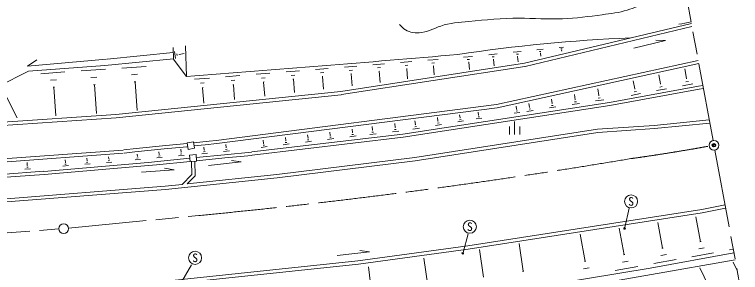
# Model space of a CAD drawing. Units: millimetres, scale not verified. Extents: x 40000 to 680000, y 20000 to 380000.
# Drawn here: x 462694 to 574328, y 277648 to 317309 of the extents above; entities that cross this region are included whole.
import ezdxf
from ezdxf.enums import TextEntityAlignment as Align

# ---------------------------------------------------------------- set-up
doc = ezdxf.new("R2010")
doc.units = ezdxf.units.MM
doc.header["$LTSCALE"] = 1000
doc.header["$PDMODE"] = 32
doc.header["$PDSIZE"] = 500
doc.linetypes.add('CHAIN', pattern=[18.5, 12, -1.5, 3.5, -1.5])
for name, color, linetype, lineweight in [('M-BGD', 7, 'Continuous', 13), ('M-BMK', 2, 'CHAIN', 13), ('M-BMK-SRVR', 3, 'Continuous', 13), ('M-STR-STRC', 7, 'Continuous', 13)]:
    doc.layers.add(name, color=color, linetype=linetype, lineweight=lineweight)
doc.layers.add('M-OTRS', color=6, linetype='Continuous')
doc.styles.add('ＭＳ ゴシック', font='')
doc.styles.get('ＭＳ ゴシック').set_extended_font_data('MS Gothic')

msp = doc.modelspace()

# ---------------------------------------------------------------- linework, layer by layer
at = {"layer": 'M-BGD'}
for p, q in [((566775, 315941), (541100, 309830)), ((566865, 315451), (541211, 309340)), ((557944, 312132), (562800, 313336)), ((561298, 313365), (562800, 313336)), ((487131, 310495), (487070, 312248)), ((487461, 310566), (487301, 311607)), ((489003, 312489), (489145, 307762)), ((539387, 311502), (540578, 311623)), ((543022, 311874), (543973, 311965)), ((543413, 311624), (543643, 311644)), ((546427, 312216), (547138, 312287)), ((546717, 312026), (546888, 312046)), ((546797, 311816), (546848, 311826)), ((546828, 311826), (546838, 311676)), ((464709, 309383), (476846, 310440)), ((464709, 309383), (466130, 310345)), ((487131, 310495), (476596, 309489)), ((476956, 310470), (487100, 311457)), ((489145, 307762), (487091, 310495)), ((487712, 310996), (487671, 311257)), ((488012, 311147), (488002, 311217)), ((488012, 311177), (488793, 311297)), ((526248, 310274), (527820, 310405)), ((531756, 310737), (533138, 310878)), ((532317, 310377), (532668, 310407)), ((535621, 311130), (536913, 311260)), ((536142, 310789), (536463, 310819)), ((536303, 310409), (536383, 310419)), ((536343, 310419), (536443, 309437)), ((539868, 311192), (540168, 311222)), ((540018, 310841), (540088, 310851)), ((540048, 310851), (540129, 310060)), ((543523, 311354), (543583, 311354)), ((543553, 311354), (543603, 310893)), ((464829, 308582), (476596, 309489)), ((479200, 309079), (482955, 309342)), ((541100, 309830), (512871, 305480)), ((541170, 309330), (512951, 304990)), ((513420, 309236), (515313, 309387)), ((517786, 309589), (519599, 309730)), ((522072, 309931), (523785, 310072)), ((522753, 309471), (523184, 309511)), ((526879, 309853), (527270, 309884)), ((527070, 309393), (527160, 309403)), ((527110, 309393), (527221, 308051)), ((532487, 309966), (532578, 309976)), ((532538, 309976), (532648, 308865)), ((567829, 310264), (536807, 303469)), ((567919, 309773), (536917, 302978)), ((464829, 308582), (455207, 303750)), ((466752, 308212), (470437, 308474)), ((472951, 308646), (476686, 308908)), ((480693, 308049), (481624, 308119)), ((499831, 308128), (501964, 308299)), ((504447, 308501), (506500, 308672)), ((508974, 308873), (510946, 309035)), ((509755, 308343), (510256, 308383)), ((514171, 308726), (514652, 308766)), ((514402, 308175), (514512, 308185)), ((514462, 308175), (514603, 306362)), ((518507, 309098), (518958, 309139)), ((518718, 308568), (518838, 308578)), ((518778, 308578), (518919, 306875)), ((522964, 308970), (523064, 308980)), ((523014, 308980), (523135, 307438)), ((566048, 307459), (565767, 308951)), ((468205, 307201), (469126, 307272)), ((474424, 307625), (475365, 307686)), ((490347, 307352), (492660, 307544)), ((495134, 307745), (497357, 307926)), ((496016, 307145), (496576, 307195)), ((500682, 307548), (501213, 307598)), ((505259, 307950), (505779, 307991)), ((505509, 307350), (505629, 307360)), ((505569, 307350), (505731, 305317)), ((509996, 307762), (510116, 307772)), ((510056, 307772), (510207, 305840)), ((558077, 305873), (557846, 307114)), ((562012, 306656), (561761, 308028)), ((565928, 306948), (566328, 307018)), ((565998, 307449), (566098, 307469)), ((468626, 306120), (468856, 306140)), ((468746, 306130), (469049, 301744)), ((474855, 306524), (475085, 306544)), ((474975, 306534), (475288, 302067)), ((481114, 306947), (481354, 306967)), ((481234, 306957), (481547, 302561)), ((491269, 306732), (491850, 306782)), ((491539, 306061), (491690, 306071)), ((491610, 306061), (491811, 303668)), ((496276, 306494), (496416, 306504)), ((496346, 306504), (496538, 304231)), ((500933, 306927), (501073, 306937)), ((501003, 306927), (501174, 304774)), ((554162, 303798), (567861, 306318)), ((558027, 305863), (558117, 305883)), ((561432, 305604), (562944, 305895)), ((561912, 306165), (562293, 306235)), ((561972, 306646), (562062, 306666)), ((565417, 306357), (567020, 306648)), ((567881, 306318), (568542, 306418)), ((567951, 305827), (568632, 305918)), ((478272, 301919), (512871, 305480)), ((478322, 301418), (512921, 304980)), ((548904, 304216), (548784, 305017)), ((552559, 304858), (552409, 305860)), ((552519, 304858), (552599, 304868)), ((554252, 303307), (567951, 305827)), ((557516, 304881), (558948, 305142)), ((557977, 305412), (558337, 305472)), ((461526, 304564), (463090, 301441)), ((554182, 303798), (522408, 298935)), ((545359, 303633), (545259, 304304)), ((548814, 303865), (549095, 303905)), ((548864, 304216), (548934, 304226)), ((552049, 304017), (553301, 304208)), ((552459, 304468), (552770, 304508)), ((536807, 303469), (493727, 297950)), ((536897, 302978), (493787, 297459)), ((554252, 303307), (522478, 298445)), ((539892, 302739), (539811, 303240)), ((539862, 302729), (539922, 302739)), ((541494, 302420), (542446, 302560)), ((541885, 303061), (541804, 303632)), ((541815, 302760), (542045, 302790)), ((541854, 303061), (541915, 303071)), ((544939, 302942), (545960, 303093)), ((545269, 303303), (545530, 303343)), ((545319, 303633), (545389, 303643)), ((548444, 303474), (549555, 303645)), ((439397, 299286), (478272, 301919)), ((439427, 298785), (478302, 301418)), ((527805, 300911), (527715, 301452)), ((531210, 301433), (531129, 301904)), ((531180, 301423), (531240, 301433)), ((533974, 301565), (534194, 301595)), ((534044, 301845), (533983, 302286)), ((534024, 301845), (534074, 301855)), ((539511, 302118), (540423, 302259)), ((539812, 302449), (540042, 302479)), ((521246, 299926), (521175, 300577)), ((524350, 300378), (524250, 300989)), ((524320, 300368), (524380, 300388)), ((527415, 300250), (528376, 300410)), ((527735, 300600), (527975, 300641)), ((527775, 300901), (527835, 300911)), ((530839, 300812), (531751, 300953)), ((531140, 301133), (531370, 301173)), ((533683, 301254), (534565, 301385)), ((539594, 300871), (539595, 298868)), ((561044, 300266), (569526, 301121)), ((561084, 299765), (569616, 300630)), ((511242, 298730), (511181, 299240)), ((514677, 299152), (514606, 299703)), ((517661, 299213), (517901, 299244)), ((517751, 299524), (517681, 300105)), ((517721, 299514), (517781, 299524)), ((520796, 299265), (521817, 299376)), ((521146, 299606), (521406, 299636)), ((521206, 299926), (521276, 299936)), ((523940, 299687), (524951, 299858)), ((524242, 295321), (552331, 299671)), ((524270, 300058), (524531, 300098)), ((538793, 300070), (538794, 298868)), ((540396, 298869), (540396, 300071)), ((552351, 299671), (561044, 300266)), ((552412, 299170), (561084, 299765)), ((522428, 298935), (499175, 296210)), ((522478, 298445), (499236, 295710)), ((504412, 297905), (504352, 298416)), ((507827, 298317), (507767, 298818)), ((507797, 298317), (507857, 298317)), ((510842, 298109), (511773, 298229)), ((511162, 298429), (511392, 298459)), ((511212, 298720), (511272, 298730)), ((514266, 298521), (515218, 298641)), ((514587, 298851), (514827, 298882)), ((514647, 299152), (514707, 299152)), ((517321, 298873), (518302, 298983)), ((524323, 294820), (552412, 299170)), ((481379, 296692), (485986, 297165)), ((485695, 296634), (489170, 296987)), ((485986, 297165), (489240, 297497)), ((489170, 296987), (489321, 296997)), ((489230, 297557), (490212, 297738)), ((489411, 296576), (489230, 297557)), ((489321, 296997), (489331, 296997)), ((490212, 297738), (490392, 296757)), ((490242, 297598), (492625, 297839)), ((490332, 297097), (490803, 297148)), ((490803, 297148), (491994, 297268)), ((491994, 297268), (493787, 297459)), ((492625, 297839), (493727, 297950)), ((495239, 296849), (495189, 297320)), ((500597, 296882), (501528, 296993)), ((500907, 297203), (501148, 297233)), ((500997, 297503), (500937, 298004)), ((500967, 297493), (501027, 297503)), ((504012, 297294), (504943, 297405)), ((504332, 297615), (504563, 297645)), ((504382, 297905), (504442, 297915)), ((507427, 297706), (508358, 297817)), ((507747, 298027), (507977, 298047)), ((455382, 294737), (479376, 296471)), ((455412, 294236), (479417, 295970)), ((479496, 296501), (481379, 296692)), ((479547, 296001), (481199, 296172)), ((481199, 296172), (485695, 296634)), ((481600, 295491), (481570, 295861)), ((484945, 295813), (484905, 296223)), ((488220, 295864), (488440, 295885)), ((488310, 296135), (488269, 296586)), ((488279, 296135), (488340, 296135)), ((490392, 296757), (489411, 296576)), ((491474, 295906), (492356, 295997)), ((491775, 296207), (491995, 296227)), ((491855, 296477), (491814, 296918)), ((491835, 296477), (491885, 296487)), ((494849, 296258), (495750, 296359)), ((499115, 296160), (494979, 295748)), ((495159, 296569), (495380, 296589)), ((495209, 296849), (495269, 296849)), ((470524, 294564), (470484, 294965)), ((473869, 294826), (473839, 295207)), ((473839, 294826), (473889, 294836)), ((477114, 294838), (477314, 294858)), ((477194, 295098), (477164, 295449)), ((477174, 295088), (477224, 295098)), ((481230, 294960), (482061, 295030)), ((481520, 295230), (481730, 295250)), ((481580, 295491), (481630, 295491)), ((489632, 295224), (483233, 294580)), ((489682, 294724), (484535, 294210)), ((484554, 295262), (485416, 295342)), ((484855, 295542), (485075, 295563)), ((484915, 295813), (484965, 295813)), ((487909, 295564), (488800, 295644)), ((489622, 295705), (490623, 295776)), ((489692, 294703), (489622, 295705)), ((489692, 294724), (489682, 294724)), ((490694, 294784), (489692, 294703)), ((489913, 294724), (489964, 292701)), ((490413, 294764), (490464, 292501)), ((490623, 295776), (490694, 294784)), ((494979, 295748), (490643, 295315)), ((495030, 295257), (490694, 294824)), ((499166, 295659), (495030, 295257)), ((496041, 294867), (497524, 294637)), ((524262, 295321), (503043, 292687)), ((524323, 294820), (503103, 292196)), ((464256, 293530), (465147, 293600)), ((464566, 293830), (464786, 293850)), ((464656, 294101), (464616, 294551)), ((464626, 294101), (464686, 294111)), ((467210, 293191), (483233, 294580)), ((467250, 292700), (483283, 294080)), ((470134, 294013), (470995, 294084)), ((470434, 294294), (470655, 294314)), ((470494, 294564), (470544, 294564)), ((473489, 294285), (474330, 294356)), ((473779, 294566), (473989, 294586)), ((476823, 294567), (477645, 294628)), ((484535, 294210), (483283, 294080)), ((485747, 293710), (487219, 293420)), ((492547, 294074), (497524, 294637)), ((460611, 292727), (467220, 293201)), ((460651, 292226), (467250, 292700)), ((482222, 293088), (487219, 293420)), ((489964, 292701), (488462, 291188)), ((489243, 291268), (503053, 292687)), ((490464, 292501), (489243, 291268)), ((485929, 290425), (503103, 292196)), ((459972, 288871), (485878, 290926)), ((460002, 288370), (485929, 290425)), ((485878, 290926), (488462, 291188)), ((571956, 288043), (568361, 287320)), ((532391, 281745), (568361, 287320)), ((572046, 287553), (568441, 286830)), ((532461, 281244), (568441, 286830)), ((568173, 282373), (567480, 286218)), ((562335, 281379), (561632, 285334)), ((556427, 280375), (555694, 284450)), ((550428, 279350), (549675, 283546)), ((515507, 279424), (532391, 281745)), ((540895, 277843), (540272, 282129)), ((562235, 281369), (562445, 281399)), ((567933, 281301), (568764, 281452)), ((568063, 282363), (568273, 282393)), ((512302, 280253), (517269, 280816)), ((515568, 278933), (532461, 281244)), ((515787, 281036), (517269, 280816)), ((534797, 276939), (534174, 281205)), ((556316, 280354), (556537, 280395)), ((560464, 278293), (573321, 280663)), ((562095, 280277), (562946, 280438)), ((566862, 280069), (570197, 280672)), ((572640, 281113), (573221, 281214)), ((515507, 279424), (483993, 276084)), ((526245, 275653), (525632, 279869)), ((573512, 279612), (543120, 274289)), ((550318, 279330), (550539, 279370)), ((556177, 279243), (557048, 279403)), ((560994, 279025), (564419, 279637)), ((573823, 277969), (573222, 279221)), ((515568, 278933), (484033, 275583)), ((517623, 274427), (517120, 278513)), ((531844, 273643), (560464, 278293)), ((550179, 278198), (551070, 278359)), ((555046, 277960), (558551, 278583)), ((569428, 275594), (568095, 278387)), ((540785, 277823), (541015, 277853))]:
    msp.add_line(p, q, dxfattribs=at)
for centre, radius, start, end in [((546870, 410680), 96561, 280.73389, 281.8707), ((566618, 78574), 235314, 92.24698, 98.73802), ((78349, 5620000), 5328097, 274.42186, 274.87204)]:
    msp.add_arc(centre, radius, start, end, dxfattribs=at)
msp.add_open_spline([(554834, 322736), (556124, 322478), (557414, 322220), (558751, 322288), (559589, 322330), (560445, 322499), (561215, 322113), (561739, 321849), (562223, 321328), (562236, 320776), (562246, 320353), (561979, 319912), (561635, 319634), (561166, 319255), (560555, 319182), (559973, 319043), (558911, 318788), (557946, 318310), (556929, 317990), (555692, 317600), (554379, 317444), (553074, 317277), (551030, 317015), (549005, 316727), (546965, 316653), (544743, 316573), (542503, 316747), (540276, 316740), (537697, 316732), (535135, 316479), (532545, 316256), (531082, 316129), (529609, 316012), (528229, 315542), (527128, 315168), (526085, 314570), (524904, 314489), (524081, 314433), (523191, 314627), (522560, 315129), (522318, 315322), (522113, 315561), (521909, 315800)], degree=3, knots=[0, 0, 0, 0, 1, 1, 1, 2, 2, 2, 3, 3, 3, 4, 4, 4, 5, 5, 5, 6, 6, 6, 7, 7, 7, 8, 8, 8, 9, 9, 9, 10, 10, 10, 11, 11, 11, 12, 12, 12, 13, 13, 13, 14, 14, 14, 14], dxfattribs=at)
at = {"layer": 'M-BMK'}
for p, q in [((570118, 297947), (562668, 338092)), ((570389, 296465), (579145, 249310)), ((470990, 284460), (491058, 286402)), ((453094, 283109), (469488, 284339))]:
    msp.add_line(p, q, dxfattribs=at)
for centre, radius, start, end in [((513627, 607833), 315742, 277.98175, 280.19488), ((401277, 1224821), 942698, 275.46484, 279.53702)]:
    msp.add_arc(centre, radius, start, end, dxfattribs=at)
at = {"layer": 'M-BMK-SRVR'}
for centre in [(570249, 297206), (470239, 284389)]:
    msp.add_circle(centre, 751, dxfattribs=at)
at = {"layer": 'M-OTRS'}
msp.add_point((570249, 297206), dxfattribs=at)
at = {"layer": 'M-STR-STRC'}
for p, q in [((556545, 284581), (557214, 287515)), ((531660, 280733), (532430, 283578)), ((556485, 284400), (556555, 284471)), ((531590, 280553), (531660, 280623)), ((488089, 275625), (489910, 278840))]:
    msp.add_line(p, q, dxfattribs=at)
for centre, radius in [((557504, 288567), 1002), ((532710, 284689), 1002), ((556515, 284431), 140), ((556515, 284431), 110), ((556515, 284431), 80.1), ((556515, 284431), 50.1), ((556515, 284431), 20), ((490460, 279902), 1002), ((531620, 280593), 140), ((531620, 280593), 110), ((531620, 280593), 80.1), ((531620, 280593), 50.1), ((531620, 280593), 20)]:
    msp.add_circle(centre, radius, dxfattribs=at)

# ---------------------------------------------------------------- texts
at = {"layer": 'M-STR-STRC', "style": 'ＭＳ ゴシック'}
for p in [(557504, 288567), (532710, 284689), (490460, 279902)]:
    msp.add_text('S', height=1320, rotation=0.028, dxfattribs=at).set_placement(p, align=Align.MIDDLE_CENTER)

doc.saveas('drawing.dxf')
